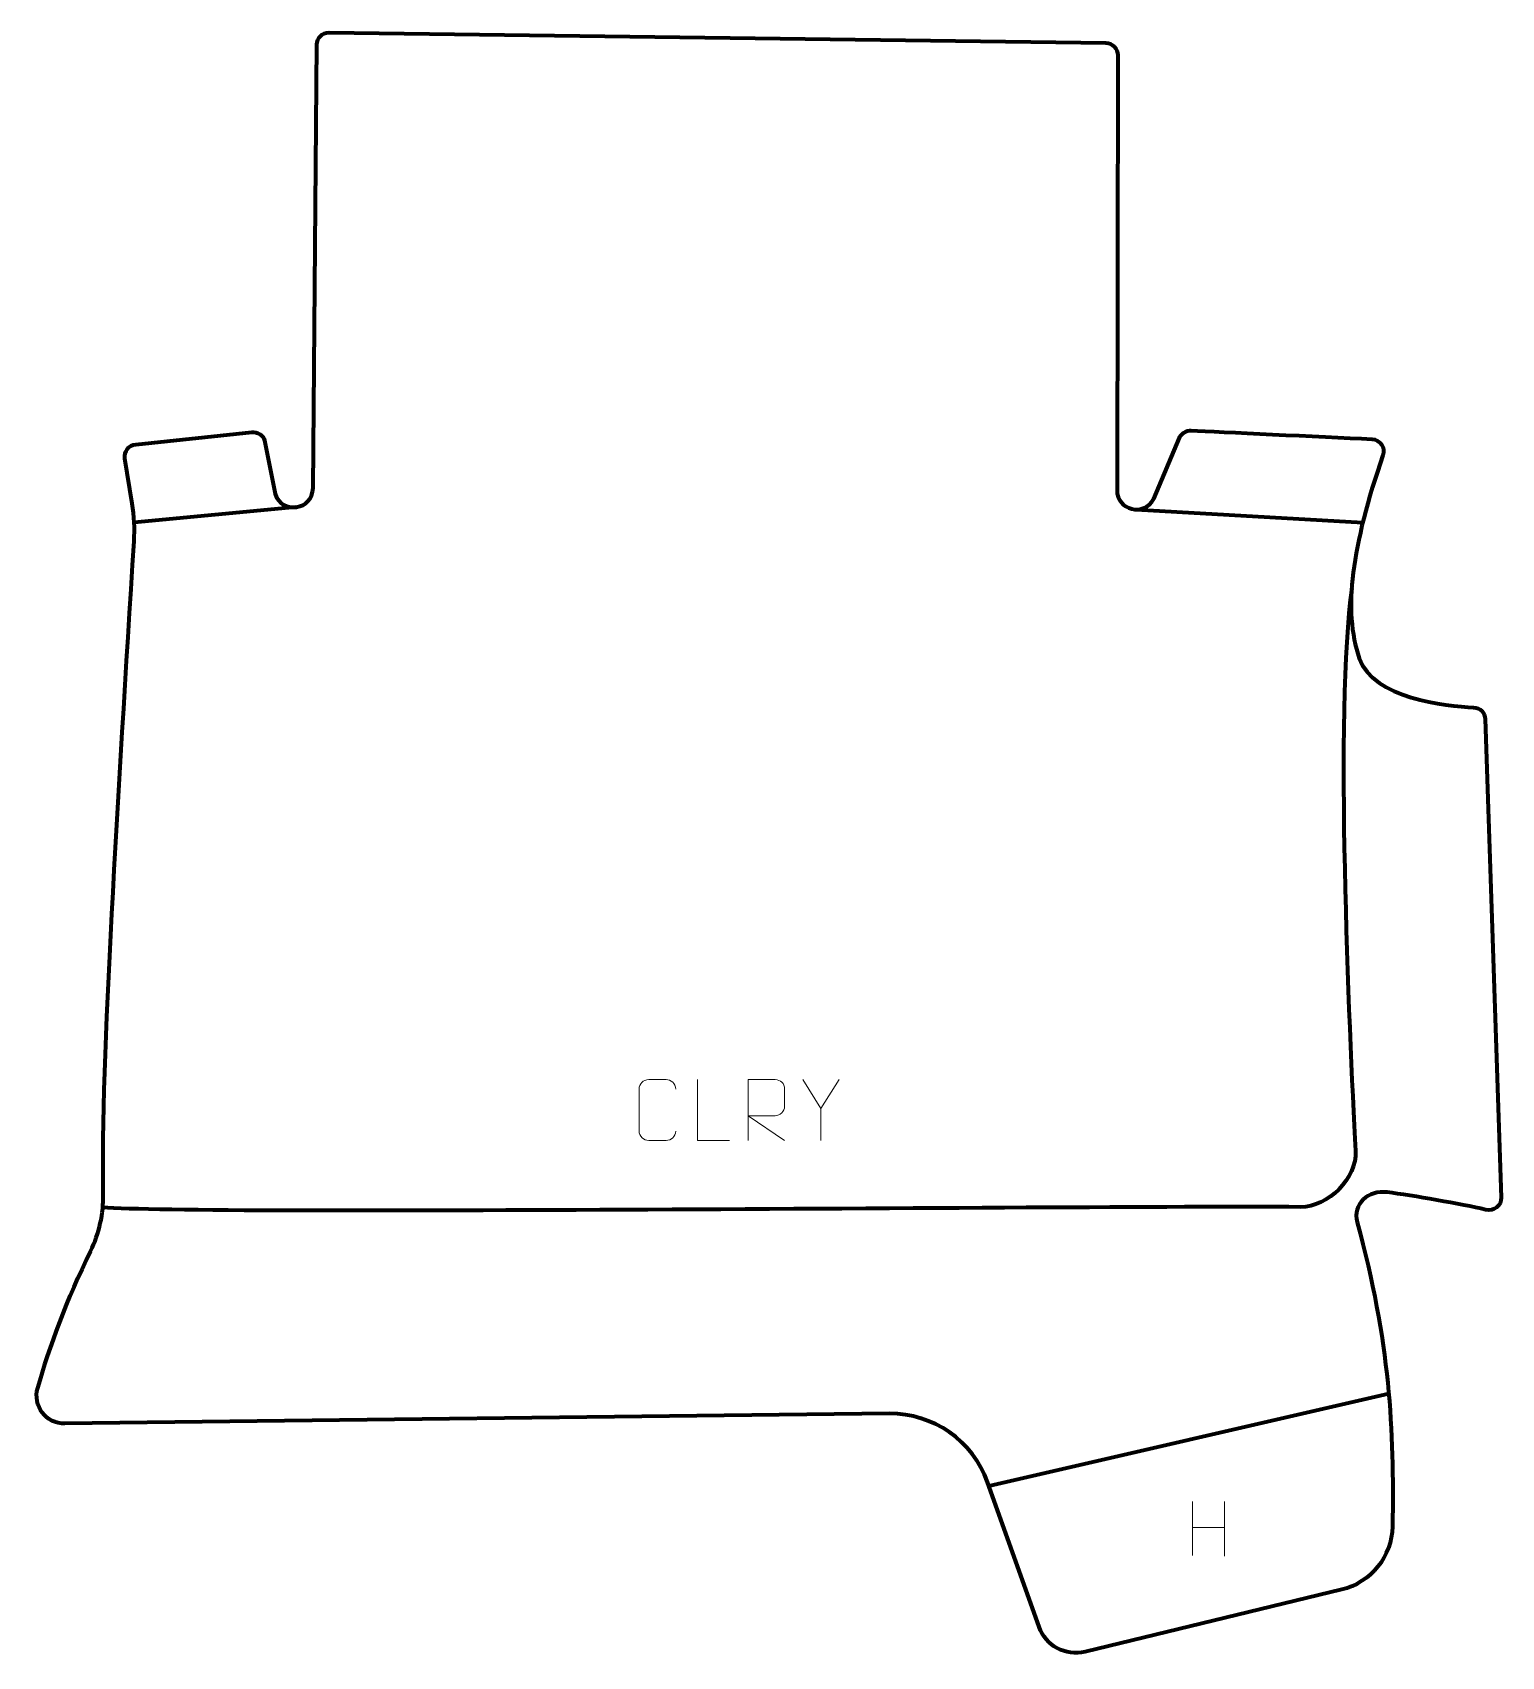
# Model space of a CAD drawing. Header units: millimetres. Extents: x -303 to 301, y -334 to 333.
import ezdxf

# ---------------------------------------------------------------- set-up
doc = ezdxf.new("R2010")
doc.units = ezdxf.units.MM
doc.header["$MEASUREMENT"] = 0
for name, color, linetype in [('layer 1', 7, 'Continuous'), ('layer 2', 7, 'Continuous'), ('layer 3', 7, 'Continuous')]:
    doc.layers.add(name, color=color, linetype=linetype)

msp = doc.modelspace()

# ---------------------------------------------------------------- linework, layer by layer
at = {"layer": 'layer 1', "color": 250, "lineweight": 9}
for points, knots in [([(-38.2428, -118.5107), (-38.3851, -120.8341), (-40.0927, -122.3137), (-42.2795, -122.3245), (-42.2795, -122.3245), (-44.6537, -122.3241), (-47.0279, -122.3241), (-49.4017, -122.3245), (-49.4017, -122.3245), (-51.3617, -122.4299), (-53.3696, -120.5454), (-53.3582, -118.5281), (-53.3582, -118.5281), (-53.3578, -112.758), (-53.3578, -106.9883), (-53.3582, -101.219), (-53.3582, -101.219), (-53.3539, -99.0809), (-51.5755, -97.3617), (-49.384, -97.3752), (-49.384, -97.3752), (-47.0161, -97.3752), (-44.6478, -97.3752), (-42.2795, -97.3752), (-42.2795, -97.3752), (-40.2975, -97.3397), (-38.2699, -98.8312), (-38.2428, -101.2688)], [0, 0, 0, 0, 0.125, 0.125, 0.125, 0.125, 0.25, 0.25, 0.25, 0.25, 0.375, 0.375, 0.375, 0.375, 0.5, 0.5, 0.5, 0.5, 0.625, 0.625, 0.625, 0.625, 0.75, 0.75, 0.75, 0.75, 1, 1, 1, 1]), ([(-16.1703, -122.3288), (-16.1703, -122.3288), (-29.3545, -122.3288), (-29.3545, -122.3288), (-29.3545, -122.3288), (-29.3545, -122.3288), (-29.3545, -97.3752), (-29.3545, -97.3752)], [0, 0, 0, 0, 0.33333333, 0.33333333, 0.33333333, 0.33333333, 1, 1, 1, 1]), ([(-8.4813, -122.325), (-8.4813, -122.325), (-8.4813, -97.3715), (-8.4813, -97.3715), (-8.4813, -97.3715), (-4.8213, -97.3715), (-1.1605, -97.3715), (2.5, -97.3715), (2.5, -97.3715), (4.8675, -97.4092), (6.453, -98.8992), (6.4489, -101.2656), (6.4489, -101.2656), (6.4485, -103.3011), (6.4485, -106.3605), (6.4489, -108.3965), (6.4489, -108.3965), (6.4423, -110.272), (4.597, -112.2138), (2.5511, -112.2329), (2.5511, -112.2329), (2.5511, -112.2329), (-8.4813, -112.2329), (-8.4813, -112.2329), (-8.4813, -112.2329), (-8.4813, -112.2329), (6.4394, -122.325), (6.4394, -122.325)], [0, 0, 0, 0, 0.125, 0.125, 0.125, 0.125, 0.25, 0.25, 0.25, 0.25, 0.375, 0.375, 0.375, 0.375, 0.5, 0.5, 0.5, 0.5, 0.625, 0.625, 0.625, 0.625, 0.75, 0.75, 0.75, 0.75, 1, 1, 1, 1]), ([(28.8314, -97.3751), (28.8314, -97.3751), (21.376, -109.2738), (21.376, -109.2738), (21.376, -109.2738), (21.376, -109.2738), (21.3768, -122.3287), (21.3768, -122.3287)], [0, 0, 0, 0, 0.33333333, 0.33333333, 0.33333333, 0.33333333, 1, 1, 1, 1])]:
    msp.add_open_spline(points, degree=3, knots=knots, dxfattribs=at)
for points in [[(21.376, -109.2738), (21.376, -109.2738), (13.9223, -97.3751), (13.9223, -97.3751)], [(174.0499, -270.8288), (174.0499, -270.8288), (174.0499, -293.0215), (174.0499, -293.0215)], [(187.1656, -270.8288), (187.1656, -270.8288), (187.1656, -293.1791), (187.1656, -293.1791)], [(174.0674, -281.4712), (174.0674, -281.4712), (187.1656, -281.4712), (187.1656, -281.4712)]]:
    msp.add_open_spline(points, degree=3, dxfattribs=at)
at = {"layer": 'layer 2', "color": 12, "lineweight": 200}
msp.add_open_spline([(300.8988, -145.8369), (300.8988, -145.8369), (294.3167, 50.8211), (294.3167, 50.8211), (294.3167, 50.8211), (294.2292, 53.429), (292.156, 55.5276), (289.5514, 55.6522), (289.5514, 55.6522), (277.9979, 56.2046), (248.3057, 59.2456), (242.5568, 75.8678), (242.5568, 75.8678), (235.7634, 95.5094), (239.5176, 122.1279), (252.2931, 159.2821), (252.2931, 159.2821), (253.3772, 162.4352), (251.1346, 165.7485), (247.8061, 165.9058), (247.8061, 165.9058), (225.8464, 166.9451), (185.5617, 168.8445), (173.5263, 169.4117), (173.5263, 169.4117), (171.4329, 169.5102), (169.5007, 168.2917), (168.6855, 166.3595), (168.6855, 166.3595), (168.6855, 166.3595), (158.1419, 141.367), (158.1419, 141.367), (158.1419, 141.367), (154.3049, 133.8842), (143.0096, 136.6267), (143.0248, 145.0373), (143.0248, 145.0373), (143.0248, 145.0373), (143.3388, 323.7337), (143.3388, 323.7337), (143.3388, 323.7337), (143.3437, 326.4747), (141.1441, 328.7096), (138.4055, 328.7463), (138.4055, 328.7463), (138.4055, 328.7463), (-180.7317, 332.9997), (-180.7317, 332.9997), (-180.7317, 332.9997), (-183.5024, 333.0368), (-185.775, 330.8111), (-185.7983, 328.0379), (-185.7983, 328.0379), (-185.7983, 328.0379), (-187.3237, 145.8045), (-187.3237, 145.8045), (-187.3237, 145.8045), (-187.4031, 136.7536), (-200.0742, 134.7654), (-202.9176, 143.3577), (-202.9176, 143.3577), (-202.9176, 143.3577), (-207.2013, 165.3534), (-207.2013, 165.3534), (-207.2013, 165.3534), (-207.9401, 167.5857), (-210.1326, 169.0025), (-212.4694, 168.757), (-212.4694, 168.757), (-212.4694, 168.757), (-260.1857, 163.7475), (-260.1857, 163.7475), (-260.1857, 163.7475), (-263.04, 163.4479), (-265.0572, 160.8096), (-264.6, 157.9736), (-264.6, 157.9736), (-264.6, 157.9736), (-261.6036, 139.3921), (-261.6036, 139.3921), (-261.6036, 139.3921), (-260.7777, 134.2719), (-260.5233, 129.0758), (-260.8433, 123.8992), (-260.8433, 123.8992), (-267.3136, 19.2406), (-274.4926, -90.2236), (-273.5042, -144.3514), (-273.5042, -144.3514), (-273.3552, -152.4875), (-275.1396, -160.5414), (-278.7327, -167.8408), (-278.7327, -167.8408), (-288.4147, -187.5123), (-295.5735, -207.36), (-300.4359, -224.0784), (-300.4359, -224.0784), (-302.5893, -231.4821), (-297.0006, -238.8658), (-289.2963, -238.7719), (-289.2963, -238.7719), (-289.2963, -238.7719), (49.4724, -234.6469), (49.4724, -234.6469), (49.4724, -234.6469), (67.5628, -234.479), (83.7708, -245.8077), (89.8418, -262.8638), (89.8418, -262.8638), (89.8418, -262.8638), (111.0067, -322.328), (111.0067, -322.328), (111.0067, -322.328), (113.7629, -330.0715), (121.917, -334.4816), (129.8996, -332.5455), (129.8996, -332.5455), (129.8996, -332.5455), (235.3746, -306.9649), (235.3746, -306.9649), (235.3746, -306.9649), (247.3888, -304.051), (255.9599, -293.4038), (256.1871, -281.0333), (256.1871, -281.0333), (256.9138, -241.4495), (255.091, -204.9907), (241.6996, -155.9578), (241.6996, -155.9578), (239.657, -148.4782), (246.2987, -142.6768), (253.9843, -143.6592), (253.9843, -143.6592), (264.4703, -144.9995), (284.5254, -148.5692), (294.5806, -150.8309), (294.5806, -150.8309), (297.8678, -151.5702), (301.0117, -149.207), (300.8988, -145.8369)], degree=3, knots=[0, 0, 0, 0, 0.02777778, 0.02777778, 0.02777778, 0.02777778, 0.05555556, 0.05555556, 0.05555556, 0.05555556, 0.08333333, 0.08333333, 0.08333333, 0.08333333, 0.11111111, 0.11111111, 0.11111111, 0.11111111, 0.13888889, 0.13888889, 0.13888889, 0.13888889, 0.16666667, 0.16666667, 0.16666667, 0.16666667, 0.19444444, 0.19444444, 0.19444444, 0.19444444, 0.22222222, 0.22222222, 0.22222222, 0.22222222, 0.25, 0.25, 0.25, 0.25, 0.27777778, 0.27777778, 0.27777778, 0.27777778, 0.30555556, 0.30555556, 0.30555556, 0.30555556, 0.33333333, 0.33333333, 0.33333333, 0.33333333, 0.36111111, 0.36111111, 0.36111111, 0.36111111, 0.38888889, 0.38888889, 0.38888889, 0.38888889, 0.41666667, 0.41666667, 0.41666667, 0.41666667, 0.44444444, 0.44444444, 0.44444444, 0.44444444, 0.47222222, 0.47222222, 0.47222222, 0.47222222, 0.5, 0.5, 0.5, 0.5, 0.52777778, 0.52777778, 0.52777778, 0.52777778, 0.55555556, 0.55555556, 0.55555556, 0.55555556, 0.58333333, 0.58333333, 0.58333333, 0.58333333, 0.61111111, 0.61111111, 0.61111111, 0.61111111, 0.63888889, 0.63888889, 0.63888889, 0.63888889, 0.66666667, 0.66666667, 0.66666667, 0.66666667, 0.69444444, 0.69444444, 0.69444444, 0.69444444, 0.72222222, 0.72222222, 0.72222222, 0.72222222, 0.75, 0.75, 0.75, 0.75, 0.77777778, 0.77777778, 0.77777778, 0.77777778, 0.80555556, 0.80555556, 0.80555556, 0.80555556, 0.83333333, 0.83333333, 0.83333333, 0.83333333, 0.86111111, 0.86111111, 0.86111111, 0.86111111, 0.88888889, 0.88888889, 0.88888889, 0.88888889, 0.91666667, 0.91666667, 0.91666667, 0.91666667, 0.94444444, 0.94444444, 0.94444444, 0.94444444, 1, 1, 1, 1], dxfattribs=at)
at = {"layer": 'layer 3', "color": 142, "lineweight": 200}
for points in [[(-194.5045, 137.9109), (-194.5045, 137.9109), (-260.7945, 131.6807), (-260.7945, 131.6807)], [(150.9213, 137.0076), (150.9213, 137.0076), (244.0045, 131.6492), (244.0045, 131.6492)], [(254.6574, -226.4655), (254.6574, -226.4655), (90.4044, -264.4449), (90.4044, -264.4449)]]:
    msp.add_open_spline(points, degree=3, dxfattribs=at)
msp.add_open_spline([(239.4673, 104.5854), (232.3899, 54.9789), (238.331, -75.9406), (241.0125, -126.682), (241.0125, -126.682), (241.6094, -137.9695), (229.7451, -149.7953), (218.4417, -149.7318), (218.4417, -149.7318), (120.6368, -149.1829), (-234.8117, -153.1933), (-273.7016, -149.8782)], degree=3, knots=[0, 0, 0, 0, 0.25, 0.25, 0.25, 0.25, 0.5, 0.5, 0.5, 0.5, 1, 1, 1, 1], dxfattribs=at)

doc.saveas('drawing.dxf')
